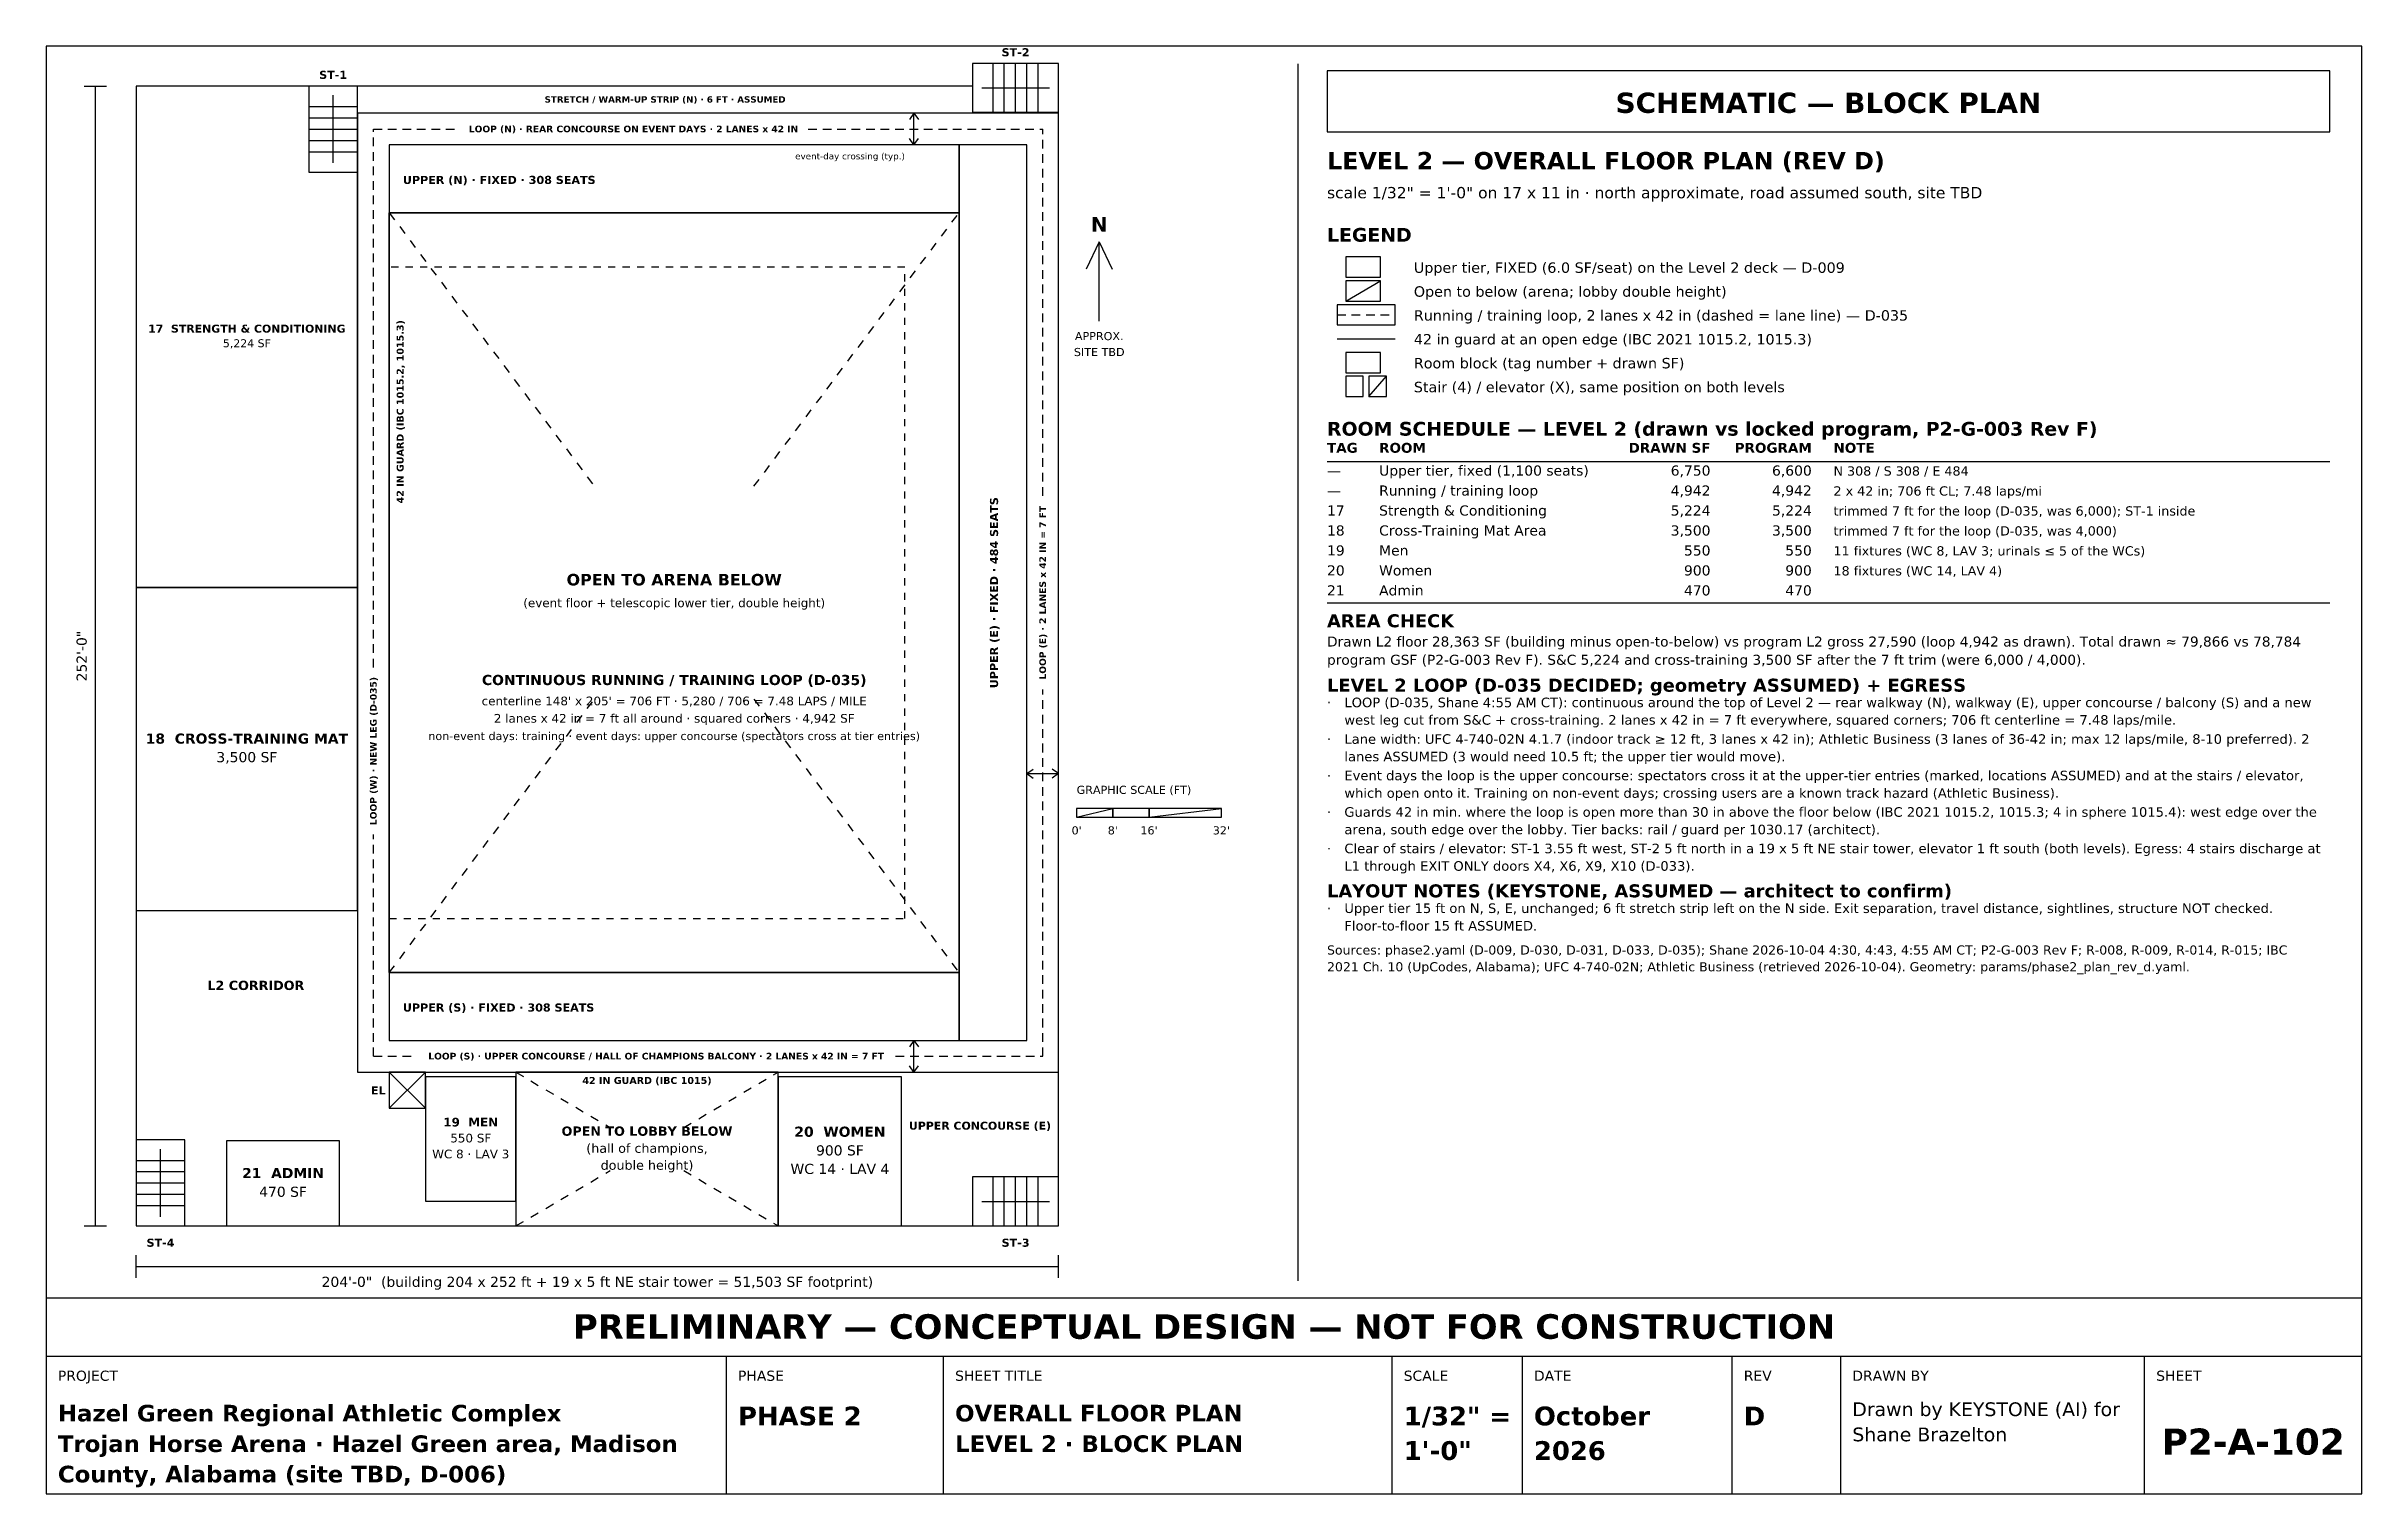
# Model space of a CAD drawing. Header units: inches. Extents: x 0.5 to 16.5, y 0.5 to 10.5.
import ezdxf
from ezdxf.enums import TextEntityAlignment as Align

# ---------------------------------------------------------------- set-up
doc = ezdxf.new("R2010")
doc.units = ezdxf.units.IN
doc.header["$MEASUREMENT"] = 0
for name, color, linetype in [('A-ANNO-DIMS', 7, 'Continuous'), ('A-ANNO-TABL', 7, 'Continuous'), ('A-ANNO-TEXT', 7, 'Continuous'), ('A-AREA-BLCK', 7, 'Continuous'), ('A-AREA-IDEN', 7, 'Continuous'), ('A-AREA-OPEN', 7, 'Continuous'), ('A-FLOR-GRDR', 7, 'Continuous'), ('A-FLOR-STRS', 7, 'Continuous'), ('A-FLOR-TRAK', 7, 'Continuous'), ('A-SEAT-FIXD', 7, 'Continuous'), ('A-WALL-BLDG', 7, 'Continuous'), ('G-ANNO-TTLB', 7, 'Continuous')]:
    doc.layers.add(name, color=color, linetype=linetype)
doc.styles.add('KS-BOLD', font='DejaVuSans-Bold.ttf')
doc.styles.add('KS-REG', font='DejaVuSans.ttf')

msp = doc.modelspace()

# ---------------------------------------------------------------- linework, layer by layer
at = {"layer": 'A-ANNO-DIMS'}
for p, q in [((0.761, 10.225), (0.917, 10.225)), ((0.839, 2.35), (0.839, 10.225)), ((7.776, 9.15), (7.686, 8.96)), ((7.776, 8.6), (7.776, 9.15)), ((7.776, 9.15), (7.866, 8.96)), ((7.62, 5.175), (7.87, 5.235)), ((8.12, 5.175), (8.62, 5.235)), ((0.761, 2.35), (0.917, 2.35)), ((1.12, 1.991), (1.12, 2.147)), ((7.495, 1.991), (7.495, 2.147)), ((1.12, 2.069), (7.495, 2.069))]:
    msp.add_line(p, q, dxfattribs=at)
for points in [[(7.62, 5.175), (7.87, 5.175), (7.87, 5.235), (7.62, 5.235)], [(7.87, 5.175), (8.12, 5.175), (8.12, 5.235), (7.87, 5.235)], [(8.12, 5.175), (8.62, 5.175), (8.62, 5.235), (8.12, 5.235)]]:
    msp.add_lwpolyline(points, close=True, dxfattribs=at)
at = {"layer": 'A-ANNO-TABL'}
for p, q in [((9.35, 7.632), (16.28, 7.632)), ((9.35, 6.656), (16.28, 6.656))]:
    msp.add_line(p, q, dxfattribs=at)
at = {"layer": 'A-ANNO-TEXT'}
for p, q in [((9.15, 1.97), (9.15, 10.38)), ((9.48, 8.74), (9.72, 8.88)), ((9.42, 8.645), (9.48, 8.645)), ((9.52, 8.645), (9.58, 8.645)), ((9.62, 8.645), (9.68, 8.645)), ((9.72, 8.645), (9.78, 8.645)), ((9.82, 8.645), (9.82, 8.645)), ((9.42, 8.48), (9.82, 8.48)), ((9.64, 8.08), (9.76, 8.22))]:
    msp.add_line(p, q, dxfattribs=at)
for points in [[(9.35, 9.91), (16.28, 9.91), (16.28, 10.33), (9.35, 10.33)], [(9.48, 8.905), (9.72, 8.905), (9.72, 9.045), (9.48, 9.045)], [(9.48, 8.74), (9.72, 8.74), (9.72, 8.88), (9.48, 8.88)], [(9.42, 8.575), (9.82, 8.575), (9.82, 8.715), (9.42, 8.715)], [(9.48, 8.245), (9.72, 8.245), (9.72, 8.385), (9.48, 8.385)], [(9.48, 8.08), (9.6, 8.08), (9.6, 8.22), (9.48, 8.22)], [(9.64, 8.08), (9.76, 8.08), (9.76, 8.22), (9.64, 8.22)]]:
    msp.add_lwpolyline(points, close=True, dxfattribs=at)
at = {"layer": 'A-AREA-BLCK'}
for points in [[(1.12, 6.762), (2.651, 6.762), (2.651, 10.225), (1.12, 10.225)], [(1.12, 4.53), (2.651, 4.53), (2.651, 6.762), (1.12, 6.762)], [(3.12, 2.522), (3.745, 2.522), (3.745, 3.381), (3.12, 3.381)], [(5.558, 2.35), (6.41, 2.35), (6.41, 3.381), (5.558, 3.381)], [(1.745, 2.35), (2.526, 2.35), (2.526, 2.938), (1.745, 2.938)]]:
    msp.add_lwpolyline(points, close=True, dxfattribs=at)
at = {"layer": 'A-AREA-IDEN'}
for p, q in [((6.495, 10.037), (6.464, 9.994)), ((6.495, 9.819), (6.495, 10.037)), ((6.495, 10.037), (6.526, 9.994)), ((6.495, 9.819), (6.464, 9.863)), ((6.495, 9.819), (6.526, 9.863)), ((7.276, 5.475), (7.32, 5.506)), ((7.276, 5.475), (7.495, 5.475)), ((7.276, 5.475), (7.32, 5.444)), ((7.495, 5.475), (7.451, 5.506)), ((7.495, 5.475), (7.451, 5.444)), ((6.495, 3.631), (6.464, 3.588)), ((6.495, 3.413), (6.495, 3.631)), ((6.495, 3.631), (6.526, 3.588)), ((6.495, 3.413), (6.464, 3.456)), ((6.495, 3.413), (6.526, 3.456))]:
    msp.add_line(p, q, dxfattribs=at)
at = {"layer": 'A-AREA-OPEN'}
for p, q in [((2.87, 9.35), (2.906, 9.302)), ((6.758, 9.284), (6.794, 9.332)), ((2.942, 9.254), (2.978, 9.206)), ((3.014, 9.158), (3.05, 9.11)), ((6.614, 9.092), (6.65, 9.14)), ((6.686, 9.188), (6.722, 9.236)), ((2.87, 8.975), (2.87, 8.925)), ((2.933, 8.975), (2.883, 8.975)), ((3.033, 8.975), (2.983, 8.975)), ((3.133, 8.975), (3.083, 8.975)), ((3.086, 9.062), (3.122, 9.014)), ((3.158, 8.966), (3.194, 8.918)), ((3.233, 8.975), (3.183, 8.975)), ((3.333, 8.975), (3.283, 8.975)), ((3.433, 8.975), (3.383, 8.975)), ((3.533, 8.975), (3.483, 8.975)), ((3.633, 8.975), (3.583, 8.975)), ((3.733, 8.975), (3.683, 8.975)), ((3.833, 8.975), (3.783, 8.975)), ((3.933, 8.975), (3.883, 8.975)), ((4.033, 8.975), (3.983, 8.975)), ((4.133, 8.975), (4.083, 8.975)), ((4.232, 8.975), (4.183, 8.975)), ((4.332, 8.975), (4.282, 8.975)), ((4.432, 8.975), (4.382, 8.975)), ((4.532, 8.975), (4.482, 8.975)), ((4.632, 8.975), (4.582, 8.975)), ((4.732, 8.975), (4.682, 8.975)), ((4.832, 8.975), (4.782, 8.975)), ((4.932, 8.975), (4.882, 8.975)), ((5.032, 8.975), (4.982, 8.975)), ((5.132, 8.975), (5.082, 8.975)), ((5.232, 8.975), (5.182, 8.975)), ((5.332, 8.975), (5.282, 8.975)), ((5.433, 8.975), (5.383, 8.975)), ((5.532, 8.975), (5.482, 8.975)), ((5.633, 8.975), (5.582, 8.975)), ((5.732, 8.975), (5.683, 8.975)), ((5.833, 8.975), (5.782, 8.975)), ((5.933, 8.975), (5.883, 8.975)), ((6.032, 8.975), (5.982, 8.975)), ((6.133, 8.975), (6.083, 8.975)), ((6.232, 8.975), (6.183, 8.975)), ((6.333, 8.975), (6.282, 8.975)), ((6.433, 8.975), (6.383, 8.975)), ((6.433, 8.975), (6.433, 8.975)), ((6.542, 8.996), (6.578, 9.044)), ((2.87, 8.875), (2.87, 8.825)), ((3.23, 8.87), (3.266, 8.822)), ((6.398, 8.804), (6.434, 8.852)), ((6.433, 8.875), (6.433, 8.925)), ((6.433, 8.775), (6.433, 8.825)), ((6.47, 8.9), (6.506, 8.948)), ((2.87, 8.775), (2.87, 8.725)), ((2.87, 8.675), (2.87, 8.625)), ((3.302, 8.774), (3.338, 8.726)), ((3.374, 8.678), (3.41, 8.63)), ((6.254, 8.612), (6.29, 8.66)), ((6.326, 8.708), (6.362, 8.756)), ((6.433, 8.675), (6.433, 8.725)), ((2.87, 8.575), (2.87, 8.525)), ((3.446, 8.582), (3.482, 8.534)), ((3.518, 8.486), (3.554, 8.438)), ((6.182, 8.516), (6.218, 8.564)), ((6.433, 8.575), (6.433, 8.625)), ((6.433, 8.475), (6.433, 8.525)), ((2.87, 8.475), (2.87, 8.425)), ((2.87, 8.375), (2.87, 8.325)), ((3.59, 8.39), (3.626, 8.342)), ((6.038, 8.324), (6.074, 8.372)), ((6.11, 8.42), (6.146, 8.468)), ((6.433, 8.375), (6.433, 8.425)), ((6.433, 8.275), (6.433, 8.325)), ((2.87, 8.275), (2.87, 8.225)), ((2.87, 8.175), (2.87, 8.125)), ((3.662, 8.294), (3.698, 8.246)), ((3.734, 8.198), (3.77, 8.15)), ((5.894, 8.132), (5.93, 8.18)), ((5.966, 8.228), (6.002, 8.276)), ((6.433, 8.175), (6.433, 8.225)), ((2.87, 8.075), (2.87, 8.025)), ((3.806, 8.102), (3.842, 8.054)), ((3.878, 8.006), (3.914, 7.958)), ((5.822, 8.036), (5.858, 8.084)), ((6.433, 8.075), (6.433, 8.125)), ((6.433, 7.975), (6.433, 8.025)), ((2.87, 7.975), (2.87, 7.925)), ((2.87, 7.875), (2.87, 7.825)), ((3.95, 7.91), (3.986, 7.862)), ((5.678, 7.844), (5.714, 7.892)), ((5.75, 7.94), (5.786, 7.988)), ((6.433, 7.875), (6.433, 7.925)), ((2.87, 7.775), (2.87, 7.725)), ((4.022, 7.814), (4.058, 7.766)), ((4.094, 7.718), (4.13, 7.67)), ((5.534, 7.652), (5.57, 7.7)), ((5.606, 7.748), (5.642, 7.796)), ((6.433, 7.775), (6.433, 7.825)), ((6.433, 7.675), (6.433, 7.725)), ((2.87, 7.675), (2.87, 7.625)), ((2.87, 7.575), (2.87, 7.525)), ((4.166, 7.622), (4.202, 7.574)), ((4.238, 7.526), (4.274, 7.478)), ((5.462, 7.556), (5.498, 7.604)), ((6.433, 7.575), (6.433, 7.625)), ((6.433, 7.475), (6.433, 7.525)), ((2.87, 7.475), (2.87, 7.425)), ((2.87, 7.375), (2.87, 7.325)), ((5.39, 7.46), (5.426, 7.508)), ((6.433, 7.375), (6.433, 7.425)), ((2.87, 7.275), (2.87, 7.225)), ((6.433, 7.275), (6.433, 7.325)), ((6.433, 7.175), (6.433, 7.225)), ((2.87, 7.175), (2.87, 7.125)), ((2.87, 7.075), (2.87, 7.025)), ((6.433, 7.075), (6.433, 7.125)), ((2.87, 6.975), (2.87, 6.925)), ((6.433, 6.975), (6.433, 7.025)), ((6.433, 6.875), (6.433, 6.925)), ((2.87, 6.875), (2.87, 6.825)), ((2.87, 6.775), (2.87, 6.725)), ((6.433, 6.775), (6.433, 6.825)), ((6.433, 6.675), (6.433, 6.725)), ((2.87, 6.675), (2.87, 6.625)), ((2.87, 6.575), (2.87, 6.525)), ((6.433, 6.575), (6.433, 6.625)), ((2.87, 6.475), (2.87, 6.425)), ((6.433, 6.475), (6.433, 6.525)), ((6.433, 6.375), (6.433, 6.425)), ((2.87, 6.375), (2.87, 6.325)), ((2.87, 6.275), (2.87, 6.225)), ((6.433, 6.275), (6.433, 6.325)), ((2.87, 6.175), (2.87, 6.125)), ((6.433, 6.175), (6.433, 6.225)), ((6.433, 6.075), (6.433, 6.125)), ((2.87, 6.075), (2.87, 6.025)), ((2.87, 5.975), (2.87, 5.925)), ((4.238, 5.924), (4.274, 5.972)), ((5.39, 5.99), (5.426, 5.942)), ((6.433, 5.975), (6.433, 6.025)), ((6.433, 5.875), (6.433, 5.925)), ((2.87, 5.875), (2.87, 5.825)), ((2.87, 5.775), (2.87, 5.725)), ((4.094, 5.732), (4.13, 5.78)), ((4.166, 5.828), (4.202, 5.876)), ((5.462, 5.894), (5.498, 5.846)), ((5.534, 5.798), (5.57, 5.75)), ((6.433, 5.775), (6.433, 5.825)), ((2.87, 5.675), (2.87, 5.625)), ((4.022, 5.636), (4.058, 5.684)), ((5.606, 5.702), (5.642, 5.654)), ((5.678, 5.606), (5.714, 5.558)), ((6.433, 5.675), (6.433, 5.725)), ((6.433, 5.575), (6.433, 5.625)), ((2.87, 5.575), (2.87, 5.525)), ((2.87, 5.475), (2.87, 5.425)), ((3.878, 5.444), (3.914, 5.492)), ((3.95, 5.54), (3.986, 5.588)), ((5.75, 5.51), (5.786, 5.462)), ((6.433, 5.475), (6.433, 5.525)), ((2.87, 5.375), (2.87, 5.325)), ((3.734, 5.252), (3.77, 5.3)), ((3.806, 5.348), (3.842, 5.396)), ((5.822, 5.414), (5.858, 5.366)), ((5.894, 5.318), (5.93, 5.27)), ((6.433, 5.375), (6.433, 5.425)), ((6.433, 5.275), (6.433, 5.325)), ((2.87, 5.275), (2.87, 5.225)), ((2.87, 5.175), (2.87, 5.125)), ((3.662, 5.156), (3.698, 5.204)), ((5.966, 5.222), (6.002, 5.174)), ((6.038, 5.126), (6.074, 5.078)), ((6.433, 5.175), (6.433, 5.225)), ((6.433, 5.075), (6.433, 5.125)), ((2.87, 5.075), (2.87, 5.025)), ((2.87, 4.975), (2.87, 4.925)), ((3.518, 4.964), (3.554, 5.012)), ((3.59, 5.06), (3.626, 5.108)), ((6.11, 5.03), (6.146, 4.982)), ((6.433, 4.975), (6.433, 5.025)), ((2.87, 4.875), (2.87, 4.825)), ((3.374, 4.772), (3.41, 4.82)), ((3.446, 4.868), (3.482, 4.916)), ((6.182, 4.934), (6.218, 4.886)), ((6.254, 4.838), (6.29, 4.79)), ((6.433, 4.875), (6.433, 4.925)), ((6.433, 4.775), (6.433, 4.825)), ((2.87, 4.775), (2.87, 4.725)), ((2.87, 4.675), (2.87, 4.625)), ((3.302, 4.676), (3.338, 4.724)), ((6.326, 4.742), (6.362, 4.694)), ((6.398, 4.646), (6.434, 4.598)), ((6.433, 4.675), (6.433, 4.725)), ((2.87, 4.575), (2.87, 4.525)), ((3.158, 4.484), (3.194, 4.532)), ((3.23, 4.58), (3.266, 4.628)), ((6.433, 4.575), (6.433, 4.625)), ((6.433, 4.475), (6.433, 4.525)), ((6.47, 4.55), (6.506, 4.502)), ((2.87, 4.475), (2.92, 4.475)), ((2.87, 4.475), (2.87, 4.475)), ((2.97, 4.475), (3.02, 4.475)), ((3.014, 4.292), (3.05, 4.34)), ((3.07, 4.475), (3.12, 4.475)), ((3.086, 4.388), (3.122, 4.436)), ((3.17, 4.475), (3.22, 4.475)), ((3.27, 4.475), (3.32, 4.475)), ((3.37, 4.475), (3.42, 4.475)), ((3.47, 4.475), (3.52, 4.475)), ((3.57, 4.475), (3.62, 4.475)), ((3.67, 4.475), (3.72, 4.475)), ((3.77, 4.475), (3.82, 4.475)), ((3.87, 4.475), (3.92, 4.475)), ((3.97, 4.475), (4.02, 4.475)), ((4.07, 4.475), (4.12, 4.475)), ((4.17, 4.475), (4.22, 4.475)), ((4.27, 4.475), (4.32, 4.475)), ((4.37, 4.475), (4.42, 4.475)), ((4.47, 4.475), (4.52, 4.475)), ((4.57, 4.475), (4.62, 4.475)), ((4.67, 4.475), (4.72, 4.475)), ((4.77, 4.475), (4.82, 4.475)), ((4.87, 4.475), (4.92, 4.475)), ((4.97, 4.475), (5.02, 4.475)), ((5.07, 4.475), (5.12, 4.475)), ((5.17, 4.475), (5.22, 4.475)), ((5.27, 4.475), (5.32, 4.475)), ((5.37, 4.475), (5.42, 4.475)), ((5.47, 4.475), (5.52, 4.475)), ((5.57, 4.475), (5.62, 4.475)), ((5.67, 4.475), (5.72, 4.475)), ((5.77, 4.475), (5.82, 4.475)), ((5.87, 4.475), (5.92, 4.475)), ((5.97, 4.475), (6.02, 4.475)), ((6.07, 4.475), (6.12, 4.475)), ((6.17, 4.475), (6.22, 4.475)), ((6.27, 4.475), (6.32, 4.475)), ((6.37, 4.475), (6.42, 4.475)), ((6.542, 4.454), (6.578, 4.406)), ((6.614, 4.358), (6.65, 4.31)), ((2.942, 4.196), (2.978, 4.244)), ((6.686, 4.262), (6.722, 4.214)), ((6.758, 4.166), (6.794, 4.118)), ((2.87, 4.1), (2.906, 4.148)), ((3.745, 3.413), (3.797, 3.382)), ((5.423, 3.333), (5.474, 3.364)), ((5.526, 3.394), (5.558, 3.413)), ((3.849, 3.352), (3.9, 3.321)), ((3.952, 3.291), (4.004, 3.261)), ((4.056, 3.23), (4.107, 3.2)), ((5.216, 3.212), (5.267, 3.242)), ((5.319, 3.273), (5.371, 3.303)), ((4.159, 3.17), (4.211, 3.139)), ((4.263, 3.109), (4.314, 3.079)), ((4.366, 3.048), (4.397, 3.03)), ((4.905, 3.03), (4.957, 3.06)), ((5.009, 3.091), (5.06, 3.121)), ((5.112, 3.151), (5.164, 3.182)), ((4.366, 2.714), (4.397, 2.732)), ((4.905, 2.732), (4.957, 2.702)), ((4.056, 2.532), (4.107, 2.562)), ((4.159, 2.593), (4.211, 2.623)), ((4.263, 2.653), (4.314, 2.684)), ((5.009, 2.672), (5.06, 2.641)), ((5.112, 2.611), (5.164, 2.581)), ((3.849, 2.411), (3.9, 2.441)), ((3.952, 2.471), (4.004, 2.502)), ((5.216, 2.55), (5.267, 2.52)), ((5.319, 2.49), (5.371, 2.459)), ((5.423, 2.429), (5.474, 2.399)), ((3.745, 2.35), (3.797, 2.38)), ((5.526, 2.368), (5.558, 2.35))]:
    msp.add_line(p, q, dxfattribs=at)
for points in [[(2.87, 4.1), (6.808, 4.1), (6.808, 9.35), (2.87, 9.35)], [(3.745, 2.35), (5.558, 2.35), (5.558, 3.413), (3.745, 3.413)]]:
    msp.add_lwpolyline(points, close=True, dxfattribs=at)
at = {"layer": 'A-FLOR-GRDR'}
for p, q in [((2.87, 4.1), (2.87, 9.35)), ((3.745, 3.413), (5.558, 3.413))]:
    msp.add_line(p, q, dxfattribs=at)
at = {"layer": 'A-FLOR-STRS'}
for p, q in [((7.042, 10.044), (7.042, 10.381)), ((7.12, 10.044), (7.12, 10.381)), ((7.198, 10.044), (7.198, 10.381)), ((7.276, 10.044), (7.276, 10.381)), ((7.354, 10.044), (7.354, 10.381)), ((2.314, 10.084), (2.651, 10.084)), ((2.482, 9.694), (2.482, 10.162)), ((6.964, 10.213), (7.433, 10.213)), ((2.314, 10.006), (2.651, 10.006)), ((2.314, 9.928), (2.651, 9.928)), ((2.314, 9.85), (2.651, 9.85)), ((2.314, 9.772), (2.651, 9.772)), ((2.87, 3.163), (3.12, 3.413)), ((2.87, 3.413), (3.12, 3.163)), ((1.289, 2.413), (1.289, 2.881)), ((1.12, 2.803), (1.458, 2.803)), ((1.12, 2.725), (1.458, 2.725)), ((1.12, 2.647), (1.458, 2.647)), ((1.12, 2.569), (1.458, 2.569)), ((7.042, 2.35), (7.042, 2.688)), ((7.12, 2.35), (7.12, 2.688)), ((7.198, 2.35), (7.198, 2.688)), ((7.276, 2.35), (7.276, 2.688)), ((7.354, 2.35), (7.354, 2.688)), ((1.12, 2.491), (1.458, 2.491)), ((6.964, 2.519), (7.433, 2.519))]:
    msp.add_line(p, q, dxfattribs=at)
for points in [[(6.901, 10.044), (7.495, 10.044), (7.495, 10.381), (6.901, 10.381)], [(2.314, 9.631), (2.651, 9.631), (2.651, 10.225), (2.314, 10.225)], [(2.87, 3.163), (3.12, 3.163), (3.12, 3.413), (2.87, 3.413)], [(1.12, 2.35), (1.458, 2.35), (1.458, 2.944), (1.12, 2.944)], [(6.901, 2.35), (7.495, 2.35), (7.495, 2.688), (6.901, 2.688)]]:
    msp.add_lwpolyline(points, close=True, dxfattribs=at)
at = {"layer": 'A-FLOR-TRAK'}
for p, q in [((2.761, 9.928), (2.821, 9.928)), ((2.761, 9.909), (2.761, 9.928)), ((2.861, 9.928), (2.921, 9.928)), ((2.961, 9.928), (3.021, 9.928)), ((3.061, 9.928), (3.121, 9.928)), ((3.161, 9.928), (3.221, 9.928)), ((3.261, 9.928), (3.321, 9.928)), ((5.765, 9.928), (5.825, 9.928)), ((5.865, 9.928), (5.925, 9.928)), ((5.965, 9.928), (6.025, 9.928)), ((6.065, 9.928), (6.125, 9.928)), ((6.165, 9.928), (6.225, 9.928)), ((6.265, 9.928), (6.325, 9.928)), ((6.365, 9.928), (6.425, 9.928)), ((6.465, 9.928), (6.525, 9.928)), ((6.565, 9.928), (6.625, 9.928)), ((6.665, 9.928), (6.725, 9.928)), ((6.765, 9.928), (6.825, 9.928)), ((6.865, 9.928), (6.925, 9.928)), ((6.965, 9.928), (7.025, 9.928)), ((7.065, 9.928), (7.125, 9.928)), ((7.165, 9.928), (7.225, 9.928)), ((7.265, 9.928), (7.325, 9.928)), ((7.365, 9.928), (7.386, 9.928)), ((7.386, 9.894), (7.386, 9.928)), ((2.761, 9.809), (2.761, 9.869)), ((2.761, 9.709), (2.761, 9.769)), ((7.386, 9.794), (7.386, 9.854)), ((2.761, 9.609), (2.761, 9.669)), ((7.386, 9.694), (7.386, 9.754)), ((7.386, 9.594), (7.386, 9.654)), ((2.761, 9.509), (2.761, 9.569)), ((2.761, 9.409), (2.761, 9.469)), ((7.386, 9.494), (7.386, 9.554)), ((7.386, 9.394), (7.386, 9.454)), ((2.761, 9.309), (2.761, 9.369)), ((7.386, 9.294), (7.386, 9.354)), ((2.761, 9.209), (2.761, 9.269)), ((2.761, 9.109), (2.761, 9.169)), ((7.386, 9.194), (7.386, 9.254)), ((7.386, 9.094), (7.386, 9.154)), ((2.761, 9.009), (2.761, 9.069)), ((2.761, 8.909), (2.761, 8.969)), ((7.386, 8.994), (7.386, 9.054)), ((2.761, 8.809), (2.761, 8.869)), ((7.386, 8.894), (7.386, 8.954)), ((7.386, 8.794), (7.386, 8.854)), ((2.761, 8.709), (2.761, 8.769)), ((2.761, 8.609), (2.761, 8.669)), ((7.386, 8.694), (7.386, 8.754)), ((7.386, 8.594), (7.386, 8.654)), ((2.761, 8.509), (2.761, 8.569)), ((7.386, 8.494), (7.386, 8.554)), ((2.761, 8.409), (2.761, 8.469)), ((2.761, 8.309), (2.761, 8.369)), ((7.386, 8.394), (7.386, 8.454)), ((7.386, 8.294), (7.386, 8.354)), ((2.761, 8.209), (2.761, 8.269)), ((2.761, 8.109), (2.761, 8.169)), ((7.386, 8.194), (7.386, 8.254)), ((2.761, 8.009), (2.761, 8.069)), ((7.386, 8.094), (7.386, 8.154)), ((7.386, 7.994), (7.386, 8.054)), ((2.761, 7.909), (2.761, 7.969)), ((2.761, 7.809), (2.761, 7.869)), ((7.386, 7.894), (7.386, 7.954)), ((7.386, 7.794), (7.386, 7.854)), ((2.761, 7.709), (2.761, 7.769)), ((7.386, 7.694), (7.386, 7.754)), ((2.761, 7.609), (2.761, 7.669)), ((2.761, 7.509), (2.761, 7.569)), ((7.386, 7.594), (7.386, 7.654)), ((7.386, 7.494), (7.386, 7.554)), ((2.761, 7.409), (2.761, 7.469)), ((2.761, 7.309), (2.761, 7.369)), ((7.386, 7.394), (7.386, 7.454)), ((2.761, 7.209), (2.761, 7.269)), ((2.761, 7.109), (2.761, 7.169)), ((2.761, 7.009), (2.761, 7.069)), ((2.761, 6.909), (2.761, 6.969)), ((2.761, 6.809), (2.761, 6.869)), ((2.761, 6.709), (2.761, 6.769)), ((2.761, 6.609), (2.761, 6.669)), ((2.761, 6.509), (2.761, 6.569)), ((2.761, 6.409), (2.761, 6.469)), ((2.761, 6.309), (2.761, 6.369)), ((2.761, 6.209), (2.761, 6.269)), ((7.386, 6.022), (7.386, 6.056)), ((7.386, 5.922), (7.386, 5.982)), ((7.386, 5.822), (7.386, 5.882)), ((7.386, 5.722), (7.386, 5.782)), ((7.386, 5.622), (7.386, 5.682)), ((7.386, 5.522), (7.386, 5.582)), ((7.386, 5.422), (7.386, 5.482)), ((7.386, 5.322), (7.386, 5.382)), ((7.386, 5.222), (7.386, 5.282)), ((7.386, 5.122), (7.386, 5.182)), ((2.761, 5.022), (2.761, 5.054)), ((2.761, 4.922), (2.761, 4.982)), ((7.386, 5.022), (7.386, 5.082)), ((7.386, 4.922), (7.386, 4.982)), ((2.761, 4.822), (2.761, 4.882)), ((7.386, 4.822), (7.386, 4.882)), ((2.761, 4.722), (2.761, 4.782)), ((2.761, 4.622), (2.761, 4.682)), ((7.386, 4.722), (7.386, 4.782)), ((7.386, 4.622), (7.386, 4.682)), ((2.761, 4.522), (2.761, 4.582)), ((2.761, 4.422), (2.761, 4.482)), ((7.386, 4.522), (7.386, 4.582)), ((7.386, 4.422), (7.386, 4.482)), ((2.761, 4.322), (2.761, 4.382)), ((7.386, 4.322), (7.386, 4.382)), ((2.761, 4.222), (2.761, 4.282)), ((2.761, 4.122), (2.761, 4.182)), ((7.386, 4.222), (7.386, 4.282)), ((7.386, 4.122), (7.386, 4.182)), ((2.761, 4.022), (2.761, 4.082)), ((7.386, 4.022), (7.386, 4.082)), ((2.761, 3.922), (2.761, 3.982)), ((2.761, 3.822), (2.761, 3.882)), ((7.386, 3.922), (7.386, 3.982)), ((7.386, 3.822), (7.386, 3.882)), ((2.761, 3.722), (2.761, 3.782)), ((2.761, 3.622), (2.761, 3.682)), ((7.386, 3.722), (7.386, 3.782)), ((7.386, 3.622), (7.386, 3.682)), ((2.761, 3.522), (2.761, 3.582)), ((2.761, 3.522), (2.821, 3.522)), ((2.861, 3.522), (2.921, 3.522)), ((2.961, 3.522), (3.021, 3.522)), ((6.369, 3.522), (6.429, 3.522)), ((6.469, 3.522), (6.529, 3.522)), ((6.569, 3.522), (6.629, 3.522)), ((6.669, 3.522), (6.729, 3.522)), ((6.769, 3.522), (6.829, 3.522)), ((6.869, 3.522), (6.929, 3.522)), ((6.969, 3.522), (7.029, 3.522)), ((7.069, 3.522), (7.129, 3.522)), ((7.169, 3.522), (7.229, 3.522)), ((7.269, 3.522), (7.329, 3.522)), ((7.369, 3.522), (7.386, 3.522)), ((7.386, 3.522), (7.386, 3.582))]:
    msp.add_line(p, q, dxfattribs=at)
for points in [[(2.651, 3.413), (7.495, 3.413), (7.495, 10.037), (2.651, 10.037)], [(2.87, 3.631), (7.276, 3.631), (7.276, 9.819), (2.87, 9.819)]]:
    msp.add_lwpolyline(points, close=True, dxfattribs=at)
at = {"layer": 'A-SEAT-FIXD'}
for points in [[(2.87, 9.35), (6.808, 9.35), (6.808, 9.819), (2.87, 9.819)], [(6.808, 3.631), (7.276, 3.631), (7.276, 9.819), (6.808, 9.819)], [(2.87, 3.631), (6.808, 3.631), (6.808, 4.1), (2.87, 4.1)]]:
    msp.add_lwpolyline(points, close=True, dxfattribs=at)
at = {"layer": 'A-WALL-BLDG'}
for p, q in [((7.495, 10.381), (6.901, 10.381)), ((6.901, 10.381), (6.901, 10.225)), ((7.495, 2.35), (7.495, 10.381)), ((6.901, 10.225), (1.12, 10.225)), ((1.12, 10.225), (1.12, 2.35)), ((1.12, 2.35), (7.495, 2.35))]:
    msp.add_line(p, q, dxfattribs=at)
at = {"layer": 'G-ANNO-TTLB'}
for p, q in [((0.5, 1.45), (16.5, 1.45)), ((5.2, 0.5), (5.2, 1.45)), ((6.7, 0.5), (6.7, 1.45)), ((9.8, 0.5), (9.8, 1.45)), ((10.7, 0.5), (10.7, 1.45)), ((12.15, 0.5), (12.15, 1.45)), ((12.9, 0.5), (12.9, 1.45)), ((15, 0.5), (15, 1.45))]:
    msp.add_line(p, q, dxfattribs=at)
for points in [[(0.5, 0.5), (16.5, 0.5), (16.5, 10.5), (0.5, 10.5)], [(0.5, 1.45), (16.5, 1.45), (16.5, 1.85), (0.5, 1.85)]]:
    msp.add_lwpolyline(points, close=True, dxfattribs=at)

# ---------------------------------------------------------------- texts
at = {"layer": 'A-ANNO-DIMS'}
for s, height, style, p in [('N', 0.1, 'KS-BOLD', (7.776, 9.22)), ('APPROX.', 0.056, 'KS-REG', (7.776, 8.47)), ('SITE TBD', 0.056, 'KS-REG', (7.776, 8.36)), ("0'", 0.056, 'KS-REG', (7.62, 5.055)), ("8'", 0.056, 'KS-REG', (7.87, 5.055)), ("16'", 0.056, 'KS-REG', (8.12, 5.055)), ("32'", 0.056, 'KS-REG', (8.62, 5.055)), ('204\'-0"  (building 204 x 252 ft + 19 x 5 ft NE stair tower = 51,503 SF footprint)', 0.07, 'KS-REG', (4.308, 1.929))]:
    msp.add_text(s, height=height, dxfattribs=dict(at, style=style)).set_placement(p, align=Align.CENTER)
at = {"layer": 'A-ANNO-DIMS', "style": 'KS-REG'}
msp.add_text('252\'-0"', height=0.07, rotation=90, dxfattribs=at).set_placement((0.779, 6.287), align=Align.CENTER)
msp.add_text('GRAPHIC SCALE (FT)', height=0.056, dxfattribs=at).set_placement((7.62, 5.335))
at = {"layer": 'A-ANNO-TABL'}
for s, height, style, p in [('TAG', 0.068, 'KS-BOLD', (9.35, 7.692)), ('ROOM', 0.068, 'KS-BOLD', (9.71, 7.692)), ('NOTE', 0.068, 'KS-BOLD', (12.85, 7.692)), ('—', 0.07, 'KS-REG', (9.35, 7.534)), ('Upper tier, fixed (1,100 seats)', 0.07, 'KS-REG', (9.71, 7.534)), ('N 308 / S 308 / E 484', 0.064, 'KS-REG', (12.85, 7.534)), ('—', 0.07, 'KS-REG', (9.35, 7.396)), ('Running / training loop', 0.07, 'KS-REG', (9.71, 7.396)), ('2 x 42 in; 706 ft CL; 7.48 laps/mi', 0.064, 'KS-REG', (12.85, 7.396)), ('17', 0.07, 'KS-REG', (9.35, 7.258)), ('Strength & Conditioning', 0.07, 'KS-REG', (9.71, 7.258)), ('trimmed 7 ft for the loop (D-035, was 6,000); ST-1 inside', 0.064, 'KS-REG', (12.85, 7.258)), ('18', 0.07, 'KS-REG', (9.35, 7.12)), ('19', 0.07, 'KS-REG', (9.35, 6.982)), ('Cross-Training Mat Area', 0.07, 'KS-REG', (9.71, 7.12)), ('Men', 0.07, 'KS-REG', (9.71, 6.982)), ('trimmed 7 ft for the loop (D-035, was 4,000)', 0.064, 'KS-REG', (12.85, 7.12)), ('11 fixtures (WC 8, LAV 3; urinals ≤ 5 of the WCs)', 0.064, 'KS-REG', (12.85, 6.982)), ('20', 0.07, 'KS-REG', (9.35, 6.844)), ('Women', 0.07, 'KS-REG', (9.71, 6.844)), ('18 fixtures (WC 14, LAV 4)', 0.064, 'KS-REG', (12.85, 6.844)), ('21', 0.07, 'KS-REG', (9.35, 6.706)), ('Admin', 0.07, 'KS-REG', (9.71, 6.706))]:
    msp.add_text(s, height=height, dxfattribs=dict(at, style=style)).set_placement(p)
for s, height, style, p in [('DRAWN SF', 0.068, 'KS-BOLD', (12, 7.692)), ('PROGRAM', 0.068, 'KS-BOLD', (12.7, 7.692)), ('6,750', 0.07, 'KS-REG', (12, 7.534)), ('6,600', 0.07, 'KS-REG', (12.7, 7.534)), ('4,942', 0.07, 'KS-REG', (12, 7.396)), ('4,942', 0.07, 'KS-REG', (12.7, 7.396)), ('5,224', 0.07, 'KS-REG', (12, 7.258)), ('5,224', 0.07, 'KS-REG', (12.7, 7.258)), ('3,500', 0.07, 'KS-REG', (12, 7.12)), ('550', 0.07, 'KS-REG', (12, 6.982)), ('3,500', 0.07, 'KS-REG', (12.7, 7.12)), ('550', 0.07, 'KS-REG', (12.7, 6.982)), ('900', 0.07, 'KS-REG', (12, 6.844)), ('900', 0.07, 'KS-REG', (12.7, 6.844)), ('470', 0.07, 'KS-REG', (12, 6.706)), ('470', 0.07, 'KS-REG', (12.7, 6.706))]:
    msp.add_text(s, height=height, dxfattribs=dict(at, style=style)).set_placement(p, align=Align.RIGHT)
at = {"layer": 'A-ANNO-TEXT', "style": 'KS-BOLD'}
msp.add_text('SCHEMATIC — BLOCK PLAN', height=0.14, dxfattribs=at).set_placement((12.815, 10.04), align=Align.CENTER)
at = {"layer": 'A-ANNO-TEXT'}
for s, height, style, p in [('LEVEL 2 — OVERALL FLOOR PLAN (REV D)', 0.12, 'KS-BOLD', (9.35, 9.65)), ('scale 1/32" = 1\'-0" on 17 x 11 in · north approximate, road assumed south, site TBD', 0.078, 'KS-REG', (9.35, 9.45)), ('LEGEND', 0.095, 'KS-BOLD', (9.35, 9.15)), ('Upper tier, FIXED (6.0 SF/seat) on the Level 2 deck — D-009', 0.072, 'KS-REG', (9.95, 8.935)), ('Open to below (arena; lobby double height)', 0.072, 'KS-REG', (9.95, 8.77)), ('Running / training loop, 2 lanes x 42 in (dashed = lane line) — D-035', 0.072, 'KS-REG', (9.95, 8.605)), ('42 in guard at an open edge (IBC 2021 1015.2, 1015.3)', 0.072, 'KS-REG', (9.95, 8.44)), ('Room block (tag number + drawn SF)', 0.072, 'KS-REG', (9.95, 8.275)), ('Stair (4) / elevator (X), same position on both levels', 0.072, 'KS-REG', (9.95, 8.11)), ('ROOM SCHEDULE — LEVEL 2 (drawn vs locked program, P2-G-003 Rev F)', 0.095, 'KS-BOLD', (9.35, 7.81)), ('AREA CHECK', 0.09, 'KS-BOLD', (9.35, 6.486)), ('Drawn L2 floor 28,363 SF (building minus open-to-below) vs program L2 gross 27,590 (loop 4,942 as drawn). Total drawn ≈ 79,866 vs 78,784', 0.069, 'KS-REG', (9.35, 6.353)), ('program GSF (P2-G-003 Rev F). S&C 5,224 and cross-training 3,500 SF after the 7 ft trim (were 6,000 / 4,000).', 0.069, 'KS-REG', (9.35, 6.227)), ('LEVEL 2 LOOP (D-035 DECIDED; geometry ASSUMED) + EGRESS', 0.09, 'KS-BOLD', (9.35, 6.041)), ('·', 0.066, 'KS-REG', (9.35, 5.934)), ('LOOP (D-035, Shane 4:55 AM CT): continuous around the top of Level 2 — rear walkway (N), walkway (E), upper concourse / balcony (S) and a new', 0.066, 'KS-REG', (9.47, 5.934)), ('west leg cut from S&C + cross-training. 2 lanes x 42 in = 7 ft everywhere, squared corners; 706 ft centerline = 7.48 laps/mile.', 0.066, 'KS-REG', (9.47, 5.813)), ('·', 0.066, 'KS-REG', (9.35, 5.681)), ('Lane width: UFC 4-740-02N 4.1.7 (indoor track ≥ 12 ft, 3 lanes x 42 in); Athletic Business (3 lanes of 36-42 in; max 12 laps/mile, 8-10 preferred). 2', 0.066, 'KS-REG', (9.47, 5.681)), ('lanes ASSUMED (3 would need 10.5 ft; the upper tier would move).', 0.066, 'KS-REG', (9.47, 5.56)), ('·', 0.066, 'KS-REG', (9.35, 5.429)), ('Event days the loop is the upper concourse: spectators cross it at the upper-tier entries (marked, locations ASSUMED) and at the stairs / elevator,', 0.066, 'KS-REG', (9.47, 5.429)), ('which open onto it. Training on non-event days; crossing users are a known track hazard (Athletic Business).', 0.066, 'KS-REG', (9.47, 5.308)), ('·', 0.066, 'KS-REG', (9.35, 5.177)), ('Guards 42 in min. where the loop is open more than 30 in above the floor below (IBC 2021 1015.2, 1015.3; 4 in sphere 1015.4): west edge over the', 0.066, 'KS-REG', (9.47, 5.177)), ('arena, south edge over the lobby. Tier backs: rail / guard per 1030.17 (architect).', 0.066, 'KS-REG', (9.47, 5.056)), ('·', 0.066, 'KS-REG', (9.35, 4.925)), ('Clear of stairs / elevator: ST-1 3.55 ft west, ST-2 5 ft north in a 19 x 5 ft NE stair tower, elevator 1 ft south (both levels). Egress: 4 stairs discharge at', 0.066, 'KS-REG', (9.47, 4.925)), ('L1 through EXIT ONLY doors X4, X6, X9, X10 (D-033).', 0.066, 'KS-REG', (9.47, 4.804)), ('LAYOUT NOTES (KEYSTONE, ASSUMED — architect to confirm)', 0.09, 'KS-BOLD', (9.35, 4.62)), ('·', 0.066, 'KS-REG', (9.35, 4.512)), ('Upper tier 15 ft on N, S, E, unchanged; 6 ft stretch strip left on the N side. Exit separation, travel distance, sightlines, structure NOT checked.', 0.066, 'KS-REG', (9.47, 4.512)), ('Floor-to-floor 15 ft ASSUMED.', 0.066, 'KS-REG', (9.47, 4.391)), ('Sources: phase2.yaml (D-009, D-030, D-031, D-033, D-035); Shane 2026-10-04 4:30, 4:43, 4:55 AM CT; P2-G-003 Rev F; R-008, R-009, R-014, R-015; IBC', 0.063, 'KS-REG', (9.35, 4.225)), ('2021 Ch. 10 (UpCodes, Alabama); UFC 4-740-02N; Athletic Business (retrieved 2026-10-04). Geometry: params/phase2_plan_rev_d.yaml.', 0.063, 'KS-REG', (9.35, 4.109))]:
    msp.add_text(s, height=height, dxfattribs=dict(at, style=style)).set_placement(p)
at = {"layer": 'A-AREA-IDEN'}
for s, height, style, p in [('ST-2', 0.056, 'KS-BOLD', (7.198, 10.431)), ('ST-1', 0.056, 'KS-BOLD', (2.482, 10.275)), ('STRETCH / WARM-UP STRIP (N) · 6 FT · ASSUMED', 0.044, 'KS-BOLD', (4.776, 10.111)), ('17  STRENGTH & CONDITIONING', 0.055, 'KS-BOLD', (1.886, 8.522)), ('5,224 SF', 0.055, 'KS-REG', (1.886, 8.421)), ('OPEN TO ARENA BELOW', 0.08, 'KS-BOLD', (4.839, 6.775)), ('(event floor + telescopic lower tier, double height)', 0.06, 'KS-REG', (4.839, 6.625)), ('18  CROSS-TRAINING MAT', 0.07, 'KS-BOLD', (1.886, 5.682)), ('3,500 SF', 0.07, 'KS-REG', (1.886, 5.554)), ('L2 CORRIDOR', 0.064, 'KS-BOLD', (1.948, 3.98)), ('19  MEN', 0.06, 'KS-BOLD', (3.433, 3.037)), ('UPPER CONCOURSE (E)', 0.055, 'KS-BOLD', (6.952, 3.015)), ('550 SF', 0.06, 'KS-REG', (3.433, 2.927)), ('OPEN TO LOBBY BELOW', 0.064, 'KS-BOLD', (4.651, 2.973)), ('(hall of champions,', 0.064, 'KS-REG', (4.651, 2.855)), ('20  WOMEN', 0.07, 'KS-BOLD', (5.984, 2.966)), ('900 SF', 0.07, 'KS-REG', (5.984, 2.837)), ('21  ADMIN', 0.07, 'KS-BOLD', (2.136, 2.68)), ('WC 8 · LAV 3', 0.06, 'KS-REG', (3.433, 2.817)), ('double height)', 0.064, 'KS-REG', (4.651, 2.738)), ('WC 14 · LAV 4', 0.07, 'KS-REG', (5.984, 2.709)), ('470 SF', 0.07, 'KS-REG', (2.136, 2.551)), ('ST-4', 0.056, 'KS-BOLD', (1.289, 2.206)), ('ST-3', 0.056, 'KS-BOLD', (7.198, 2.206))]:
    msp.add_text(s, height=height, dxfattribs=dict(at, style=style)).set_placement(p, align=Align.CENTER)
for s, height, style, p in [('event-day crossing (typ.)', 0.044, 'KS-REG', (6.433, 9.719)), ('EL', 0.056, 'KS-BOLD', (2.845, 3.258))]:
    msp.add_text(s, height=height, dxfattribs=dict(at, style=style)).set_placement(p, align=Align.RIGHT)
at = {"layer": 'A-AREA-IDEN', "style": 'KS-BOLD'}
for s, p in [('UPPER (N) · FIXED · 308 SEATS', (2.964, 9.549)), ('UPPER (S) · FIXED · 308 SEATS', (2.964, 3.831))]:
    msp.add_text(s, height=0.056, dxfattribs=at).set_placement(p)
msp.add_text('UPPER (E) · FIXED · 484 SEATS', height=0.056, rotation=90, dxfattribs=at).set_placement((7.077, 6.725), align=Align.CENTER)
at = {"layer": 'A-FLOR-GRDR', "style": 'KS-BOLD'}
msp.add_text('42 IN GUARD (IBC 1015.2, 1015.3)', height=0.048, rotation=90, dxfattribs=at).set_placement((2.969, 7.975), align=Align.CENTER)
msp.add_text('42 IN GUARD (IBC 1015)', height=0.048, dxfattribs=at).set_placement((4.651, 3.331), align=Align.CENTER)
at = {"layer": 'A-FLOR-TRAK'}
for s, height, style, p in [('LOOP (N) · REAR CONCOURSE ON EVENT DAYS · 2 LANES x 42 IN', 0.046, 'KS-BOLD', (4.558, 9.906)), ('CONTINUOUS RUNNING / TRAINING LOOP (D-035)', 0.07, 'KS-BOLD', (4.839, 6.087)), ("centerline 148' x 205' = 706 FT · 5,280 / 706 = 7.48 LAPS / MILE", 0.06, 'KS-REG', (4.839, 5.947)), ('non-event days: training · event days: upper concourse (spectators cross at tier entries)', 0.056, 'KS-REG', (4.839, 5.707)), ('2 lanes x 42 in = 7 ft all around · squared corners · 4,942 SF', 0.06, 'KS-REG', (4.839, 5.827)), ('LOOP (S) · UPPER CONCOURSE / HALL OF CHAMPIONS BALCONY · 2 LANES x 42 IN = 7 FT', 0.046, 'KS-BOLD', (4.714, 3.5))]:
    msp.add_text(s, height=height, dxfattribs=dict(at, style=style)).set_placement(p, align=Align.CENTER)
at = {"layer": 'A-FLOR-TRAK', "style": 'KS-BOLD'}
for s, p in [('LOOP (E) · 2 LANES x 42 IN = 7 FT', (7.408, 6.725)), ('LOOP (W) · NEW LEG (D-035)', (2.783, 5.631))]:
    msp.add_text(s, height=0.046, rotation=90, dxfattribs=at).set_placement(p, align=Align.CENTER)
at = {"layer": 'G-ANNO-TTLB', "style": 'KS-BOLD'}
for s, height, p in [('PRELIMINARY — CONCEPTUAL DESIGN — NOT FOR CONSTRUCTION', 0.17, (8.5, 1.57)), ('P2-A-102', 0.18, (15.75, 0.77))]:
    msp.add_text(s, height=height, dxfattribs=at).set_placement(p, align=Align.CENTER)
at = {"layer": 'G-ANNO-TTLB'}
for s, height, style, p in [('PROJECT', 0.07, 'KS-REG', (0.58, 1.28)), ('PHASE', 0.07, 'KS-REG', (5.28, 1.28)), ('SHEET TITLE', 0.07, 'KS-REG', (6.78, 1.28)), ('SCALE', 0.07, 'KS-REG', (9.88, 1.28)), ('DATE', 0.07, 'KS-REG', (10.78, 1.28)), ('REV', 0.07, 'KS-REG', (12.23, 1.28)), ('DRAWN BY', 0.07, 'KS-REG', (12.98, 1.28)), ('SHEET', 0.07, 'KS-REG', (15.08, 1.28)), ('Drawn by KEYSTONE (AI) for', 0.095, 'KS-REG', (12.98, 1.036)), ('Hazel Green Regional Athletic Complex', 0.115, 'KS-BOLD', (0.58, 0.999)), ('PHASE 2', 0.13, 'KS-BOLD', (5.28, 0.972)), ('OVERALL FLOOR PLAN', 0.115, 'KS-BOLD', (6.78, 0.999)), ('1/32" =', 0.13, 'KS-BOLD', (9.88, 0.972)), ('October', 0.13, 'KS-BOLD', (10.78, 0.972)), ('D', 0.13, 'KS-BOLD', (12.23, 0.972)), ('Shane Brazelton', 0.095, 'KS-REG', (12.98, 0.862)), ('Trojan Horse Arena · Hazel Green area, Madison', 0.115, 'KS-BOLD', (0.58, 0.788)), ('LEVEL 2 · BLOCK PLAN', 0.115, 'KS-BOLD', (6.78, 0.788)), ('1\'-0"', 0.13, 'KS-BOLD', (9.88, 0.733)), ('2026', 0.13, 'KS-BOLD', (10.78, 0.733)), ('County, Alabama (site TBD, D-006)', 0.115, 'KS-BOLD', (0.58, 0.578))]:
    msp.add_text(s, height=height, dxfattribs=dict(at, style=style)).set_placement(p)

doc.saveas('drawing.dxf')
